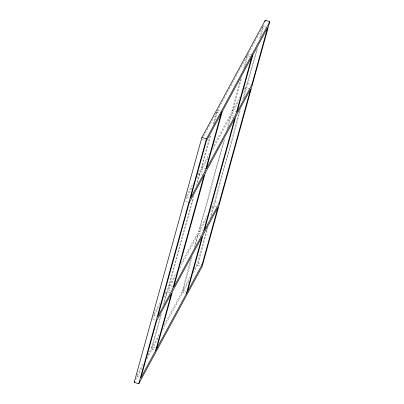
<?xml version="1.0" encoding="UTF-8"?>
<svg xmlns="http://www.w3.org/2000/svg" width="404" height="404" viewBox="0 0 404 404"><rect width="100%" height="100%" fill="white"/><g stroke="black" fill="none" stroke-linecap="round" stroke-linejoin="round"><path stroke-width="0.3" stroke-dasharray="2.02 1.52" d="M160.433 315.499L151.192 348.935L155.697 350.419M163.458 304.555L166.983 291.789L169.801 292.713M165.155 293.178L168.114 287.709L192.809 198.339M196.339 185.572L199.697 173.412L202.51 174.336M197.869 174.801L200.823 169.332L210.232 135.284M213.256 124.341L216.62 112.181L247.248 55.535L250.061 56.459M161.322 314.155L152.252 346.986L156.752 348.465M164.514 302.601L168.044 289.835L175.21 276.578M173.109 287.052L169.17 285.754L194.203 195.167M197.561 183.012L200.753 171.458L207.924 158.201M206.383 168.857L201.884 167.377L210.954 134.547M213.979 123.604L217.504 110.837M191.062 258.853L181.825 292.289L186.325 293.769M194.253 247.304L197.617 235.143L201.556 236.436M181.416 263.105L198.743 231.063L223.437 141.693M226.967 128.927L230.325 116.766L234.269 118.059M213.529 145.829L231.457 112.686L241.031 78.028M243.718 68.301L247.248 55.535M192.117 256.899L182.881 290.335L187.38 291.819M195.309 245.349L198.672 233.189L206.065 219.513M204.303 230.588L199.798 229.108L224.831 138.522M228.023 126.972L231.381 114.812L238.774 101.136M237.017 112.211L232.512 110.731L241.749 77.29M244.773 66.347L248.137 54.192M194.415 269.008L197.667 262.989L206.904 229.553M209.928 218.609L213.458 205.843L217.397 207.136M211.63 207.232L214.585 201.763L239.617 111.176M242.809 99.626L246.167 87.466L250.111 88.759M244.339 88.855L247.298 83.381L256.707 49.339M259.727 38.395L263.09 26.235L267.029 27.533M193.41 272.857L197.591 265.12L208.176 226.831M211.196 215.893L240.587 109.54M243.779 97.99L257.378 48.763M260.737 36.607L264.1 24.452M203.606 136.249L213.363 118.2M213.66 117.65L216.322 112.731M247.511 55.045L248.303 53.581L252.242 54.878M248.596 53.035L254.808 41.551M255.106 41.001L263.09 26.235M186.335 196.132L193.43 183.002M201.884 167.377L209.651 153.015M232.512 110.731L239.905 97.056M185.8 199.116L192.006 187.633M197.036 178.336L199.697 173.412M212.701 149.359L230.325 116.766M243.506 92.39L246.167 87.466M153.919 313.959L160.721 301.379M169.17 285.754L176.341 272.493M199.798 229.108L207.191 215.433M152.495 318.589L159.59 305.464M164.029 297.258L166.983 291.789M179.694 268.291L197.617 235.143M210.499 211.312L213.458 205.843M136.996 375.19L143.506 363.156M147.94 354.954L159.716 333.174M164.201 324.887L189.976 277.21M135.719 379.553L142.294 367.393M147.076 358.55L158.434 337.542M162.62 329.8L189.521 280.043M247.298 83.381L251.803 84.865M231.457 112.686L235.956 114.165M217.675 110.231L221.614 111.524M231.381 114.812L235.325 116.11M216.62 112.181L219.433 113.11M201.833 139.531L205.207 140.643M200.823 169.332L204.767 170.624M200.753 171.458L204.697 172.755M214.585 201.763L219.089 203.242M186.603 196.864L190.542 198.157M185.476 200.945L188.85 202.056M198.743 231.063L203.247 232.542M198.672 233.189L202.611 234.487M197.667 262.989L202.167 264.469M197.591 265.12L201.535 266.413M168.114 287.709L172.619 289.188M168.044 289.835L171.983 291.132M153.328 315.054L156.707 316.165M152.762 319.322L156.702 320.619M136.971 376.467L139.223 377.21"/><path stroke-width="0.61" d="M134.224 382.32L201.904 137.4L265.271 20.2L269.776 21.68L202.096 266.6L138.729 383.8L134.224 382.32L134.82 381.214M138.729 383.8L206.409 138.88L269.776 21.68M155.697 350.419L171.488 293.269L156.702 320.619L140.91 377.765L202.167 264.469L217.963 207.323L203.177 234.668L187.38 291.819M221.119 113.665L205.328 170.811L190.542 198.157L206.333 141.011L267.594 27.714L251.803 84.865L237.017 112.211L252.808 55.065M156.752 348.465L172.543 291.314L202.116 236.623L186.325 293.769M222.175 111.711L206.383 168.857L235.956 114.165L251.748 57.015M264.938 21.417L265.271 20.2M201.904 137.4L206.409 138.88M189.415 202.237L157.833 316.534L172.619 289.188L204.202 174.892L189.415 202.237M205.257 172.937L173.675 287.234L203.247 232.542L234.83 118.246L205.257 172.937M235.886 116.291L204.303 230.588L219.089 203.242L250.672 88.946L235.886 116.291"/></g></svg>
